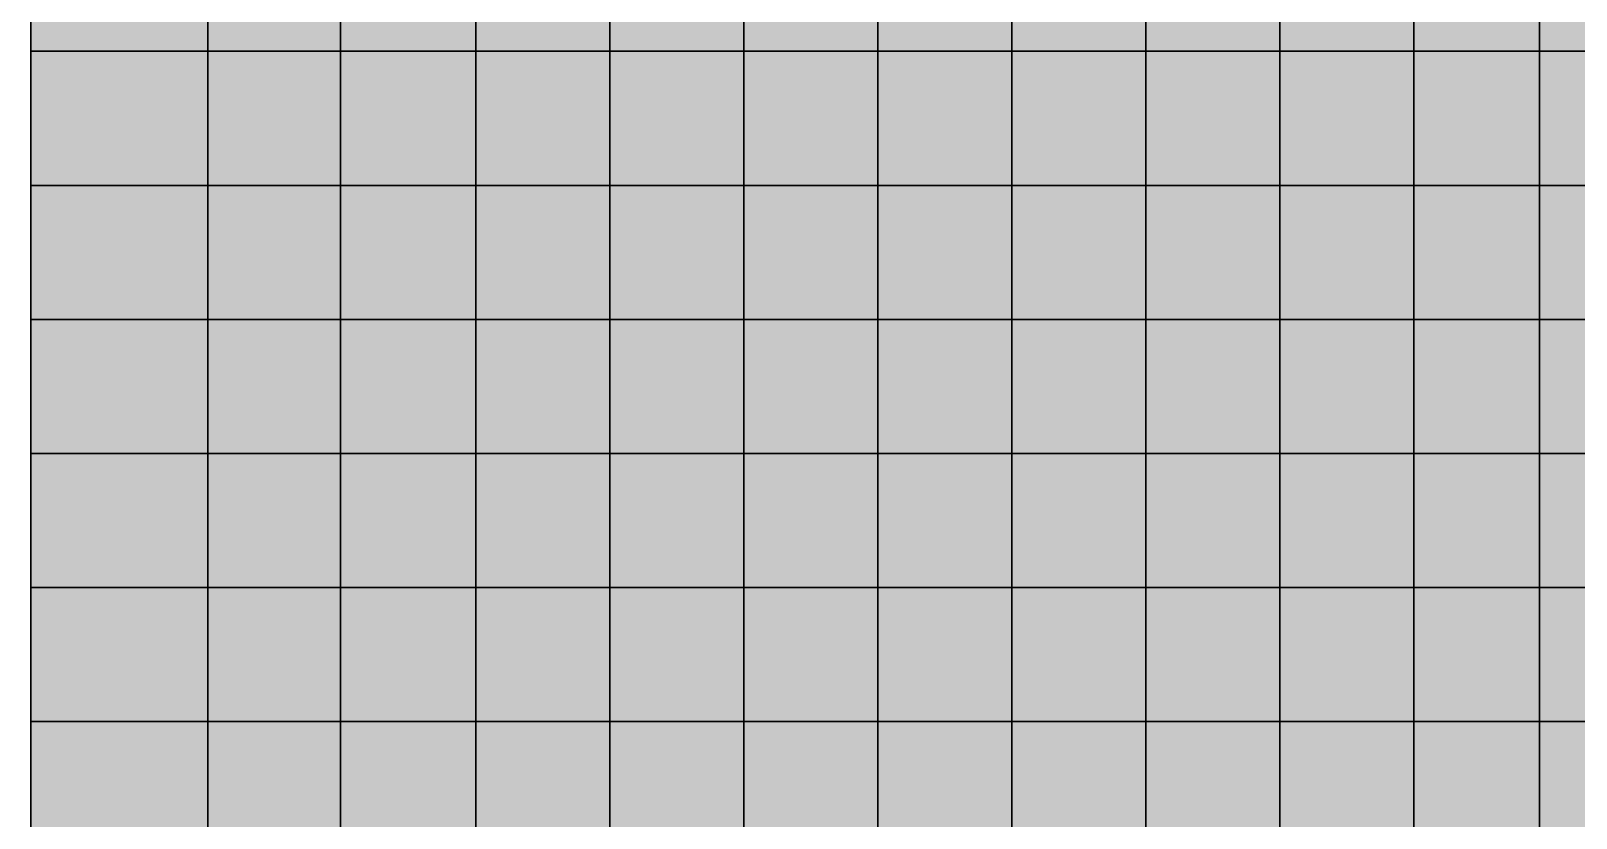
# Model space of a CAD drawing. Header units: inches. Extents: x -100 to 146, y -140 to 41.
# Drawn here: x 0.99 to 12.52, y -6.72 to -0.85 of the extents above; entities that cross this region are included whole.
import ezdxf

# ---------------------------------------------------------------- set-up
doc = ezdxf.new("R2010")
doc.units = ezdxf.units.IN
doc.header["$MEASUREMENT"] = 0
for name, color, linetype in [('Contour 1-01', 7, 'Continuous'), ('Mesh-joint-vd-s2', 7, 'Continuous'), ('Mesh-セル中詰(水中)', 7, 'Continuous'), ('Mesh-杭ばね_海側クレーン基礎杭', 7, 'Continuous'), ('Mesh-梁①(両端)', 7, 'Continuous'), ('Mesh-梁②(中央)', 7, 'Continuous'), ('Mesh-梁③(円周)', 7, 'Continuous'), ('Mesh-海側クレーン基礎杭(水位上)', 7, 'Continuous'), ('Undeformed Mesh-セル中詰(水中)', 7, 'Continuous')]:
    doc.layers.add(name, color=color, linetype=linetype)

msp = doc.modelspace()

# ---------------------------------------------------------------- linework, layer by layer
at = {"color": 7, "true_color": 0xffffff, "transparency": 33554687}
for p, q in [((0.99, -1), (0.99, 0)), ((3.3, 0), (3.3, -1)), ((12.25, 0), (12.25, -1)), ((0.99, -1), (12.25, -1)), ((0.99, -2), (0.99, -1)), ((0.99, -1), (0.99, -1)), ((3.3, -1), (3.3, -2)), ((3.3, -1), (3.3, -1)), ((12.25, -1), (23.51, -1)), ((12.25, -1), (12.25, -2)), ((0.99, -2), (12.25, -2)), ((0.99, -3), (0.99, -2)), ((0.99, -2), (0.99, -2)), ((3.3, -2), (3.3, -3)), ((3.3, -2), (3.3, -2)), ((12.25, -2), (23.51, -2)), ((12.25, -2), (12.25, -3)), ((0.99, -3), (12.25, -3)), ((0.99, -4), (0.99, -3)), ((0.99, -3), (0.99, -3)), ((3.3, -3), (3.3, -4)), ((3.3, -3), (3.3, -3)), ((12.25, -3), (23.51, -3)), ((12.25, -3), (12.25, -4)), ((0.99, -4), (12.25, -4)), ((0.99, -5), (0.99, -4)), ((0.99, -4), (0.99, -4)), ((3.3, -4), (3.3, -5)), ((3.3, -4), (3.3, -4)), ((12.25, -4), (23.51, -4)), ((12.25, -4), (12.25, -5)), ((0.99, -5), (12.25, -5)), ((0.99, -6), (0.99, -5)), ((0.99, -5), (0.99, -5)), ((3.3, -5), (3.3, -6)), ((3.3, -5), (3.3, -5)), ((12.25, -5), (23.51, -5)), ((12.25, -5), (12.25, -6)), ((0.99, -6), (12.25, -6)), ((0.99, -7), (0.99, -6)), ((0.99, -6), (0.99, -6)), ((3.3, -6), (3.3, -7)), ((3.3, -6), (3.3, -6)), ((12.25, -6), (23.51, -6)), ((12.25, -6), (12.25, -7))]:
    msp.add_line(p, q, dxfattribs=at)
for points in [[(0.99, 0), (0.99, -1), (2.311025, -1)], [(0.99, 0), (2.311025, -1), (2.311025, 0)], [(3.3, -1), (3.3, 0), (2.311025, 0)], [(3.3, -1), (2.311025, 0), (2.311025, -1)], [(3.3, 0), (3.3, -1), (4.311025, -1)], [(3.3, 0), (4.311025, -1), (4.311025, 0)], [(4.311025, 0), (4.311025, -1), (5.311025, -1)], [(4.311025, 0), (5.311025, -1), (5.311025, 0)], [(5.311025, 0), (5.311025, -1), (6.311025, -1)], [(5.311025, 0), (6.311025, -1), (6.311025, 0)], [(6.311025, 0), (6.311025, -1), (7.311025, -1)], [(6.311025, 0), (7.311025, -1), (7.311025, 0)], [(7.311025, 0), (7.311025, -1), (8.311025, -1)], [(7.311025, 0), (8.311025, -1), (8.311025, 0)], [(8.311025, 0), (8.311025, -1), (9.311025, -1)], [(8.311025, 0), (9.311025, -1), (9.311025, 0)], [(9.311025, 0), (9.311025, -1), (10.31103, -1)], [(9.311025, 0), (10.31103, -1), (10.31103, 0)], [(10.31103, 0), (10.31103, -1), (11.31103, -1)], [(10.31103, 0), (11.31103, -1), (11.31103, 0)], [(11.31103, 0), (11.31103, -1), (12.25, -1)], [(11.31103, 0), (12.25, -1), (12.25, 0)], [(12.25, 0), (12.25, -1), (13.31103, -1)], [(12.25, 0), (13.31103, -1), (13.31103, 0)], [(2.311025, -1), (0.99, -1), (0.99, -2)], [(2.311025, -1), (0.99, -2), (2.311025, -2)], [(3.3, -2), (3.3, -1), (2.311025, -1)], [(3.3, -2), (2.311025, -1), (2.311025, -2)], [(3.3, -1), (3.3, -2), (4.311025, -2)], [(3.3, -1), (4.311025, -2), (4.311025, -1)], [(4.311025, -1), (4.311025, -2), (5.311025, -2)], [(4.311025, -1), (5.311025, -2), (5.311025, -1)], [(5.311025, -1), (5.311025, -2), (6.311025, -2)], [(5.311025, -1), (6.311025, -2), (6.311025, -1)], [(6.311025, -1), (6.311025, -2), (7.311025, -2)], [(6.311025, -1), (7.311025, -2), (7.311025, -1)], [(8.311025, -1), (7.311025, -1), (7.311025, -2)], [(8.311025, -1), (7.311025, -2), (8.311025, -2)], [(8.311025, -1), (8.311025, -2), (9.311025, -2)], [(8.311025, -1), (9.311025, -2), (9.311025, -1)], [(10.31103, -1), (9.311025, -1), (9.311025, -2)], [(10.31103, -1), (9.311025, -2), (10.31103, -2)], [(11.31103, -1), (10.31103, -1), (10.31103, -2)], [(11.31103, -1), (10.31103, -2), (11.31103, -2)], [(11.31103, -1), (11.31103, -2), (12.25, -2)], [(11.31103, -1), (12.25, -2), (12.25, -1)], [(12.25, -1), (12.25, -2), (13.31103, -2)], [(12.25, -1), (13.31103, -2), (13.31103, -1)], [(2.311025, -2), (0.99, -2), (0.99, -3)], [(2.311025, -2), (0.99, -3), (2.311025, -3)], [(3.3, -3), (3.3, -2), (2.311025, -2)], [(3.3, -3), (2.311025, -2), (2.311025, -3)], [(3.3, -2), (3.3, -3), (4.311025, -3)], [(3.3, -2), (4.311025, -3), (4.311025, -2)], [(5.311025, -2), (4.311025, -2), (4.311025, -3)], [(5.311025, -2), (4.311025, -3), (5.311025, -3)], [(5.311025, -2), (5.311025, -3), (6.311025, -3)], [(5.311025, -2), (6.311025, -3), (6.311025, -2)], [(6.311025, -2), (6.311025, -3), (7.311025, -3)], [(6.311025, -2), (7.311025, -3), (7.311025, -2)], [(8.311025, -2), (7.311025, -2), (7.311025, -3)], [(8.311025, -2), (7.311025, -3), (8.311025, -3)], [(9.311025, -2), (8.311025, -2), (8.311025, -3)], [(9.311025, -2), (8.311025, -3), (9.311025, -3)], [(10.31103, -2), (9.311025, -2), (9.311025, -3)], [(10.31103, -2), (9.311025, -3), (10.31103, -3)], [(11.31103, -2), (10.31103, -2), (10.31103, -3)], [(11.31103, -2), (10.31103, -3), (11.31103, -3)], [(12.25, -2), (11.31103, -2), (11.31103, -3)], [(12.25, -2), (11.31103, -3), (12.25, -3)], [(13.31103, -2), (12.25, -2), (12.25, -3)], [(13.31103, -2), (12.25, -3), (13.31103, -3)], [(2.311025, -3), (0.99, -3), (0.99, -4)], [(2.311025, -3), (0.99, -4), (2.311025, -4)], [(3.3, -4), (3.3, -3), (2.311025, -3)], [(3.3, -4), (2.311025, -3), (2.311025, -4)], [(3.3, -3), (3.3, -4), (4.311025, -4)], [(3.3, -3), (4.311025, -4), (4.311025, -3)], [(5.311025, -3), (4.311025, -3), (4.311025, -4)], [(5.311025, -3), (4.311025, -4), (5.311025, -4)], [(6.311025, -3), (5.311025, -3), (5.311025, -4)], [(6.311025, -3), (5.311025, -4), (6.311025, -4)], [(7.311025, -3), (6.311025, -3), (6.311025, -4)], [(7.311025, -3), (6.311025, -4), (7.311025, -4)], [(8.311025, -3), (7.311025, -3), (7.311025, -4)], [(8.311025, -3), (7.311025, -4), (8.311025, -4)], [(9.311025, -3), (8.311025, -3), (8.311025, -4)], [(9.311025, -3), (8.311025, -4), (9.311025, -4)], [(10.31103, -3), (9.311025, -3), (9.311025, -4)], [(10.31103, -3), (9.311025, -4), (10.31103, -4)], [(11.31103, -3), (10.31103, -3), (10.31103, -4)], [(11.31103, -3), (10.31103, -4), (11.31103, -4)], [(12.25, -3), (11.31103, -3), (11.31103, -4)], [(12.25, -3), (11.31103, -4), (12.25, -4)], [(13.31103, -3), (12.25, -3), (12.25, -4)], [(13.31103, -3), (12.25, -4), (13.31103, -4)], [(2.311025, -5), (2.311025, -4), (0.99, -4)], [(2.311025, -5), (0.99, -4), (0.99, -5)], [(3.3, -5), (3.3, -4), (2.311025, -4)], [(3.3, -5), (2.311025, -4), (2.311025, -5)], [(3.3, -4), (3.3, -5), (4.311025, -5)], [(3.3, -4), (4.311025, -5), (4.311025, -4)], [(4.311025, -4), (4.311025, -5), (5.311025, -5)], [(4.311025, -4), (5.311025, -5), (5.311025, -4)], [(5.311025, -4), (5.311025, -5), (6.311025, -5)], [(5.311025, -4), (6.311025, -5), (6.311025, -4)], [(6.311025, -4), (6.311025, -5), (7.311025, -5)], [(6.311025, -4), (7.311025, -5), (7.311025, -4)], [(7.311025, -4), (7.311025, -5), (8.311025, -5)], [(7.311025, -4), (8.311025, -5), (8.311025, -4)], [(8.311025, -4), (8.311025, -5), (9.311025, -5)], [(8.311025, -4), (9.311025, -5), (9.311025, -4)], [(10.31103, -4), (9.311025, -4), (9.311025, -5)], [(10.31103, -4), (9.311025, -5), (10.31103, -5)], [(10.31103, -4), (10.31103, -5), (11.31103, -5)], [(10.31103, -4), (11.31103, -5), (11.31103, -4)], [(11.31103, -4), (11.31103, -5), (12.25, -5)], [(11.31103, -4), (12.25, -5), (12.25, -4)], [(12.25, -4), (12.25, -5), (13.31103, -5)], [(12.25, -4), (13.31103, -5), (13.31103, -4)], [(2.311025, -5), (0.99, -5), (0.99, -6)], [(2.311025, -5), (0.99, -6), (2.311025, -6)], [(3.3, -6), (3.3, -5), (2.311025, -5)], [(3.3, -6), (2.311025, -5), (2.311025, -6)], [(3.3, -5), (3.3, -6), (4.311025, -6)], [(3.3, -5), (4.311025, -6), (4.311025, -5)], [(5.311025, -5), (4.311025, -5), (4.311025, -6)], [(5.311025, -5), (4.311025, -6), (5.311025, -6)], [(6.311025, -5), (5.311025, -5), (5.311025, -6)], [(6.311025, -5), (5.311025, -6), (6.311025, -6)], [(7.311025, -5), (6.311025, -5), (6.311025, -6)], [(7.311025, -5), (6.311025, -6), (7.311025, -6)], [(8.311025, -5), (7.311025, -5), (7.311025, -6)], [(8.311025, -5), (7.311025, -6), (8.311025, -6)], [(9.311025, -5), (8.311025, -5), (8.311025, -6)], [(9.311025, -5), (8.311025, -6), (9.311025, -6)], [(10.31103, -5), (9.311025, -5), (9.311025, -6)], [(10.31103, -5), (9.311025, -6), (10.31103, -6)], [(10.31103, -5), (10.31103, -6), (11.31103, -6)], [(10.31103, -5), (11.31103, -6), (11.31103, -5)], [(12.25, -5), (11.31103, -5), (11.31103, -6)], [(12.25, -5), (11.31103, -6), (12.25, -6)], [(13.31103, -5), (12.25, -5), (12.25, -6)], [(13.31103, -5), (12.25, -6), (13.31103, -6)], [(2.311025, -6), (0.99, -6), (0.99, -7)], [(2.311025, -6), (0.99, -7), (2.311025, -7)], [(3.3, -7), (3.3, -6), (2.311025, -6)], [(3.3, -7), (2.311025, -6), (2.311025, -7)], [(3.3, -6), (3.3, -7), (4.311025, -7)], [(3.3, -6), (4.311025, -7), (4.311025, -6)], [(5.311025, -6), (4.311025, -6), (4.311025, -7)], [(5.311025, -6), (4.311025, -7), (5.311025, -7)], [(6.311025, -6), (5.311025, -6), (5.311025, -7)], [(6.311025, -6), (5.311025, -7), (6.311025, -7)], [(7.311025, -6), (6.311025, -6), (6.311025, -7)], [(7.311025, -6), (6.311025, -7), (7.311025, -7)], [(8.311025, -6), (7.311025, -6), (7.311025, -7)], [(8.311025, -6), (7.311025, -7), (8.311025, -7)], [(9.311025, -6), (8.311025, -6), (8.311025, -7)], [(9.311025, -6), (8.311025, -7), (9.311025, -7)], [(10.31103, -6), (9.311025, -6), (9.311025, -7)], [(10.31103, -6), (9.311025, -7), (10.31103, -7)], [(10.31103, -6), (10.31103, -7), (11.31103, -7)], [(10.31103, -6), (11.31103, -7), (11.31103, -6)], [(12.25, -6), (11.31103, -6), (11.31103, -7)], [(12.25, -6), (11.31103, -7), (12.25, -7)], [(13.31103, -6), (12.25, -6), (12.25, -7)], [(13.31103, -6), (12.25, -7), (13.31103, -7)]]:
    msp.add_solid(points, dxfattribs=at)
at = {"layer": 'Contour 1-01', "color": 5, "true_color": 0x0000ff}
for points in [[(0.99, 0), (0.99, -1), (2.311025, -1)], [(0.99, 0), (2.311025, -1), (2.311025, 0)], [(3.3, -1), (3.3, 0), (2.311025, 0)], [(3.3, -1), (2.311025, 0), (2.311025, -1)], [(3.3, 0), (3.3, -1), (4.311025, -1)], [(3.3, 0), (4.311025, -1), (4.311025, 0)], [(4.311025, 0), (4.311025, -1), (5.311025, -1)], [(4.311025, 0), (5.311025, -1), (5.311025, 0)], [(5.311025, 0), (5.311025, -1), (6.311025, -1)], [(5.311025, 0), (6.311025, -1), (6.311025, 0)], [(6.311025, 0), (6.311025, -1), (7.311025, -1)], [(6.311025, 0), (7.311025, -1), (7.311025, 0)], [(7.311025, 0), (7.311025, -1), (8.311025, -1)], [(7.311025, 0), (8.311025, -1), (8.311025, 0)], [(8.311025, 0), (8.311025, -1), (9.311025, -1)], [(8.311025, 0), (9.311025, -1), (9.311025, 0)], [(9.311025, 0), (9.311025, -1), (10.31103, -1)], [(9.311025, 0), (10.31103, -1), (10.31103, 0)], [(10.31103, 0), (10.31103, -1), (11.31103, -1)], [(10.31103, 0), (11.31103, -1), (11.31103, 0)], [(11.31103, 0), (11.31103, -1), (12.25, -1)], [(11.31103, 0), (12.25, -1), (12.25, 0)], [(12.25, 0), (12.25, -1), (13.31103, -1)], [(12.25, 0), (13.31103, -1), (13.31103, 0)], [(2.311025, -1), (0.99, -1), (0.99, -2)], [(2.311025, -1), (0.99, -2), (2.311025, -2)], [(3.3, -2), (3.3, -1), (2.311025, -1)], [(3.3, -2), (2.311025, -1), (2.311025, -2)], [(3.3, -1), (3.3, -2), (4.311025, -2)], [(3.3, -1), (4.311025, -2), (4.311025, -1)], [(4.311025, -1), (4.311025, -2), (5.311025, -2)], [(4.311025, -1), (5.311025, -2), (5.311025, -1)], [(5.311025, -1), (5.311025, -2), (6.311025, -2)], [(5.311025, -1), (6.311025, -2), (6.311025, -1)], [(6.311025, -1), (6.311025, -2), (7.311025, -2)], [(6.311025, -1), (7.311025, -2), (7.311025, -1)], [(8.311025, -1), (7.311025, -1), (7.311025, -2)], [(8.311025, -1), (7.311025, -2), (8.311025, -2)], [(8.311025, -1), (8.311025, -2), (9.311025, -2)], [(8.311025, -1), (9.311025, -2), (9.311025, -1)], [(10.31103, -1), (9.311025, -1), (9.311025, -2)], [(10.31103, -1), (9.311025, -2), (10.31103, -2)], [(11.31103, -1), (10.31103, -1), (10.31103, -2)], [(11.31103, -1), (10.31103, -2), (11.31103, -2)], [(11.31103, -1), (11.31103, -2), (12.25, -2)], [(11.31103, -1), (12.25, -2), (12.25, -1)], [(12.25, -1), (12.25, -2), (13.31103, -2)], [(12.25, -1), (13.31103, -2), (13.31103, -1)], [(2.311025, -2), (0.99, -2), (0.99, -3)], [(2.311025, -2), (0.99, -3), (2.311025, -3)], [(3.3, -3), (3.3, -2), (2.311025, -2)], [(3.3, -3), (2.311025, -2), (2.311025, -3)], [(3.3, -2), (3.3, -3), (4.311025, -3)], [(3.3, -2), (4.311025, -3), (4.311025, -2)], [(5.311025, -2), (4.311025, -2), (4.311025, -3)], [(5.311025, -2), (4.311025, -3), (5.311025, -3)], [(5.311025, -2), (5.311025, -3), (6.311025, -3)], [(5.311025, -2), (6.311025, -3), (6.311025, -2)], [(6.311025, -2), (6.311025, -3), (7.311025, -3)], [(6.311025, -2), (7.311025, -3), (7.311025, -2)], [(8.311025, -2), (7.311025, -2), (7.311025, -3)], [(8.311025, -2), (7.311025, -3), (8.311025, -3)], [(9.311025, -2), (8.311025, -2), (8.311025, -3)], [(9.311025, -2), (8.311025, -3), (9.311025, -3)], [(10.31103, -2), (9.311025, -2), (9.311025, -3)], [(10.31103, -2), (9.311025, -3), (10.31103, -3)], [(11.31103, -2), (10.31103, -2), (10.31103, -3)], [(11.31103, -2), (10.31103, -3), (11.31103, -3)], [(12.25, -2), (11.31103, -2), (11.31103, -3)], [(12.25, -2), (11.31103, -3), (12.25, -3)], [(13.31103, -2), (12.25, -2), (12.25, -3)], [(13.31103, -2), (12.25, -3), (13.31103, -3)], [(2.311025, -3), (0.99, -3), (0.99, -4)], [(2.311025, -3), (0.99, -4), (2.311025, -4)], [(3.3, -4), (3.3, -3), (2.311025, -3)], [(3.3, -4), (2.311025, -3), (2.311025, -4)], [(3.3, -3), (3.3, -4), (4.311025, -4)], [(3.3, -3), (4.311025, -4), (4.311025, -3)], [(5.311025, -3), (4.311025, -3), (4.311025, -4)], [(5.311025, -3), (4.311025, -4), (5.311025, -4)], [(6.311025, -3), (5.311025, -3), (5.311025, -4)], [(6.311025, -3), (5.311025, -4), (6.311025, -4)], [(7.311025, -3), (6.311025, -3), (6.311025, -4)], [(7.311025, -3), (6.311025, -4), (7.311025, -4)], [(8.311025, -3), (7.311025, -3), (7.311025, -4)], [(8.311025, -3), (7.311025, -4), (8.311025, -4)], [(9.311025, -3), (8.311025, -3), (8.311025, -4)], [(9.311025, -3), (8.311025, -4), (9.311025, -4)], [(10.31103, -3), (9.311025, -3), (9.311025, -4)], [(10.31103, -3), (9.311025, -4), (10.31103, -4)], [(11.31103, -3), (10.31103, -3), (10.31103, -4)], [(11.31103, -3), (10.31103, -4), (11.31103, -4)], [(12.25, -3), (11.31103, -3), (11.31103, -4)], [(12.25, -3), (11.31103, -4), (12.25, -4)], [(13.31103, -3), (12.25, -3), (12.25, -4)], [(13.31103, -3), (12.25, -4), (13.31103, -4)], [(2.311025, -5), (2.311025, -4), (0.99, -4)], [(2.311025, -5), (0.99, -4), (0.99, -5)], [(3.3, -5), (3.3, -4), (2.311025, -4)], [(3.3, -5), (2.311025, -4), (2.311025, -5)], [(3.3, -4), (3.3, -5), (4.311025, -5)], [(3.3, -4), (4.311025, -5), (4.311025, -4)], [(4.311025, -4), (4.311025, -5), (5.311025, -5)], [(4.311025, -4), (5.311025, -5), (5.311025, -4)], [(5.311025, -4), (5.311025, -5), (6.311025, -5)], [(5.311025, -4), (6.311025, -5), (6.311025, -4)], [(6.311025, -4), (6.311025, -5), (7.311025, -5)], [(6.311025, -4), (7.311025, -5), (7.311025, -4)], [(7.311025, -4), (7.311025, -5), (8.311025, -5)], [(7.311025, -4), (8.311025, -5), (8.311025, -4)], [(8.311025, -4), (8.311025, -5), (9.311025, -5)], [(8.311025, -4), (9.311025, -5), (9.311025, -4)], [(10.31103, -4), (9.311025, -4), (9.311025, -5)], [(10.31103, -4), (9.311025, -5), (10.31103, -5)], [(10.31103, -4), (10.31103, -5), (11.31103, -5)], [(10.31103, -4), (11.31103, -5), (11.31103, -4)], [(11.31103, -4), (11.31103, -5), (12.25, -5)], [(11.31103, -4), (12.25, -5), (12.25, -4)], [(12.25, -4), (12.25, -5), (13.31103, -5)], [(12.25, -4), (13.31103, -5), (13.31103, -4)], [(2.311025, -5), (0.99, -5), (0.99, -6)], [(2.311025, -5), (0.99, -6), (2.311025, -6)], [(3.3, -6), (3.3, -5), (2.311025, -5)], [(3.3, -6), (2.311025, -5), (2.311025, -6)], [(3.3, -5), (3.3, -6), (4.311025, -6)], [(3.3, -5), (4.311025, -6), (4.311025, -5)], [(5.311025, -5), (4.311025, -5), (4.311025, -6)], [(5.311025, -5), (4.311025, -6), (5.311025, -6)], [(6.311025, -5), (5.311025, -5), (5.311025, -6)], [(6.311025, -5), (5.311025, -6), (6.311025, -6)], [(7.311025, -5), (6.311025, -5), (6.311025, -6)], [(7.311025, -5), (6.311025, -6), (7.311025, -6)], [(8.311025, -5), (7.311025, -5), (7.311025, -6)], [(8.311025, -5), (7.311025, -6), (8.311025, -6)], [(9.311025, -5), (8.311025, -5), (8.311025, -6)], [(9.311025, -5), (8.311025, -6), (9.311025, -6)], [(10.31103, -5), (9.311025, -5), (9.311025, -6)], [(10.31103, -5), (9.311025, -6), (10.31103, -6)], [(10.31103, -5), (10.31103, -6), (11.31103, -6)], [(10.31103, -5), (11.31103, -6), (11.31103, -5)], [(12.25, -5), (11.31103, -5), (11.31103, -6)], [(12.25, -5), (11.31103, -6), (12.25, -6)], [(13.31103, -5), (12.25, -5), (12.25, -6)], [(13.31103, -5), (12.25, -6), (13.31103, -6)], [(2.311025, -6), (0.99, -6), (0.99, -7)], [(2.311025, -6), (0.99, -7), (2.311025, -7)], [(3.3, -7), (3.3, -6), (2.311025, -6)], [(3.3, -7), (2.311025, -6), (2.311025, -7)], [(3.3, -6), (3.3, -7), (4.311025, -7)], [(3.3, -6), (4.311025, -7), (4.311025, -6)], [(5.311025, -6), (4.311025, -6), (4.311025, -7)], [(5.311025, -6), (4.311025, -7), (5.311025, -7)], [(6.311025, -6), (5.311025, -6), (5.311025, -7)], [(6.311025, -6), (5.311025, -7), (6.311025, -7)], [(7.311025, -6), (6.311025, -6), (6.311025, -7)], [(7.311025, -6), (6.311025, -7), (7.311025, -7)], [(8.311025, -6), (7.311025, -6), (7.311025, -7)], [(8.311025, -6), (7.311025, -7), (8.311025, -7)], [(9.311025, -6), (8.311025, -6), (8.311025, -7)], [(9.311025, -6), (8.311025, -7), (9.311025, -7)], [(10.31103, -6), (9.311025, -6), (9.311025, -7)], [(10.31103, -6), (9.311025, -7), (10.31103, -7)], [(10.31103, -6), (10.31103, -7), (11.31103, -7)], [(10.31103, -6), (11.31103, -7), (11.31103, -6)], [(12.25, -6), (11.31103, -6), (11.31103, -7)], [(12.25, -6), (11.31103, -7), (12.25, -7)], [(13.31103, -6), (12.25, -6), (12.25, -7)], [(13.31103, -6), (12.25, -7), (13.31103, -7)]]:
    msp.add_solid(points, dxfattribs=at)
at = {"layer": 'Mesh-joint-vd-s2', "color": 18, "true_color": 0x000000, "transparency": 33554559}
for p, q in [((0.99, -1), (0.99, -1)), ((0.99, -2), (0.99, -2)), ((0.99, -3), (0.99, -3)), ((0.99, -4), (0.99, -4)), ((0.99, -5), (0.99, -5)), ((0.99, -6), (0.99, -6))]:
    msp.add_line(p, q, dxfattribs=at)
at = {"layer": 'Mesh-セル中詰(水中)', "color": 18, "true_color": 0x000000, "transparency": 33554559}
for p, q in [((0.99, 0), (0.99, -1)), ((2.311025, -1), (2.311025, 0)), ((2.311025, 0), (2.311025, -1)), ((3.3, -1), (3.3, 0)), ((3.3, 0), (3.3, -1)), ((4.311025, -1), (4.311025, 0)), ((4.311025, 0), (4.311025, -1)), ((5.311025, -1), (5.311025, 0)), ((5.311025, 0), (5.311025, -1)), ((6.311025, -1), (6.311025, 0)), ((6.311025, 0), (6.311025, -1)), ((7.311025, -1), (7.311025, 0)), ((7.311025, 0), (7.311025, -1)), ((8.311025, -1), (8.311025, 0)), ((8.311025, 0), (8.311025, -1)), ((9.311025, -1), (9.311025, 0)), ((9.311025, 0), (9.311025, -1)), ((10.31103, -1), (10.31103, 0)), ((10.31103, 0), (10.31103, -1)), ((11.31103, -1), (11.31103, 0)), ((11.31103, 0), (11.31103, -1)), ((12.25, -1), (12.25, 0)), ((12.25, 0), (12.25, -1)), ((2.311025, -1), (0.99, -1)), ((0.99, -1), (0.99, -2)), ((0.99, -1), (2.311025, -1)), ((2.311025, -2), (2.311025, -1)), ((3.3, -1), (2.311025, -1)), ((2.311025, -1), (2.311025, -2)), ((2.311025, -1), (3.3, -1)), ((3.3, -2), (3.3, -1)), ((3.3, -1), (3.3, -2)), ((4.311025, -1), (3.3, -1)), ((3.3, -1), (4.311025, -1)), ((4.311025, -2), (4.311025, -1)), ((4.311025, -1), (4.311025, -2)), ((5.311025, -1), (4.311025, -1)), ((4.311025, -1), (5.311025, -1)), ((5.311025, -2), (5.311025, -1)), ((5.311025, -1), (5.311025, -2)), ((6.311025, -1), (5.311025, -1)), ((5.311025, -1), (6.311025, -1)), ((6.311025, -2), (6.311025, -1)), ((6.311025, -1), (6.311025, -2)), ((7.311025, -1), (6.311025, -1)), ((6.311025, -1), (7.311025, -1)), ((7.311025, -2), (7.311025, -1)), ((8.311025, -1), (7.311025, -1)), ((7.311025, -1), (7.311025, -2)), ((7.311025, -1), (8.311025, -1)), ((8.311025, -2), (8.311025, -1)), ((8.311025, -1), (8.311025, -2)), ((9.311025, -1), (8.311025, -1)), ((8.311025, -1), (9.311025, -1)), ((9.311025, -2), (9.311025, -1)), ((10.31103, -1), (9.311025, -1)), ((9.311025, -1), (9.311025, -2)), ((9.311025, -1), (10.31103, -1)), ((10.31103, -2), (10.31103, -1)), ((11.31103, -1), (10.31103, -1)), ((10.31103, -1), (10.31103, -2)), ((10.31103, -1), (11.31103, -1)), ((11.31103, -2), (11.31103, -1)), ((11.31103, -1), (11.31103, -2)), ((12.25, -1), (11.31103, -1)), ((11.31103, -1), (12.25, -1)), ((12.25, -2), (12.25, -1)), ((12.25, -1), (12.25, -2)), ((13.31103, -1), (12.25, -1)), ((12.25, -1), (13.31103, -1)), ((2.311025, -2), (0.99, -2)), ((0.99, -2), (0.99, -3)), ((0.99, -2), (2.311025, -2)), ((2.311025, -3), (2.311025, -2)), ((3.3, -2), (2.311025, -2)), ((2.311025, -2), (2.311025, -3)), ((2.311025, -2), (3.3, -2)), ((3.3, -3), (3.3, -2)), ((3.3, -2), (3.3, -3)), ((4.311025, -2), (3.3, -2)), ((3.3, -2), (4.311025, -2)), ((4.311025, -3), (4.311025, -2)), ((5.311025, -2), (4.311025, -2)), ((4.311025, -2), (4.311025, -3)), ((4.311025, -2), (5.311025, -2)), ((5.311025, -3), (5.311025, -2)), ((5.311025, -2), (5.311025, -3)), ((6.311025, -2), (5.311025, -2)), ((5.311025, -2), (6.311025, -2)), ((6.311025, -3), (6.311025, -2)), ((6.311025, -2), (6.311025, -3)), ((7.311025, -2), (6.311025, -2)), ((6.311025, -2), (7.311025, -2)), ((7.311025, -3), (7.311025, -2)), ((8.311025, -2), (7.311025, -2)), ((7.311025, -2), (7.311025, -3)), ((7.311025, -2), (8.311025, -2)), ((8.311025, -3), (8.311025, -2)), ((9.311025, -2), (8.311025, -2)), ((8.311025, -2), (8.311025, -3)), ((8.311025, -2), (9.311025, -2)), ((9.311025, -3), (9.311025, -2)), ((10.31103, -2), (9.311025, -2)), ((9.311025, -2), (9.311025, -3)), ((9.311025, -2), (10.31103, -2)), ((10.31103, -3), (10.31103, -2)), ((11.31103, -2), (10.31103, -2)), ((10.31103, -2), (10.31103, -3)), ((10.31103, -2), (11.31103, -2)), ((11.31103, -3), (11.31103, -2)), ((12.25, -2), (11.31103, -2)), ((11.31103, -2), (11.31103, -3)), ((11.31103, -2), (12.25, -2)), ((12.25, -3), (12.25, -2)), ((13.31103, -2), (12.25, -2)), ((12.25, -2), (12.25, -3)), ((12.25, -2), (13.31103, -2)), ((2.311025, -3), (0.99, -3)), ((0.99, -3), (0.99, -4)), ((0.99, -3), (2.311025, -3)), ((2.311025, -4), (2.311025, -3)), ((3.3, -3), (2.311025, -3)), ((2.311025, -3), (2.311025, -4)), ((2.311025, -3), (3.3, -3)), ((3.3, -4), (3.3, -3)), ((3.3, -3), (3.3, -4)), ((4.311025, -3), (3.3, -3)), ((3.3, -3), (4.311025, -3)), ((4.311025, -4), (4.311025, -3)), ((5.311025, -3), (4.311025, -3)), ((4.311025, -3), (4.311025, -4)), ((4.311025, -3), (5.311025, -3)), ((5.311025, -4), (5.311025, -3)), ((6.311025, -3), (5.311025, -3)), ((5.311025, -3), (5.311025, -4)), ((5.311025, -3), (6.311025, -3)), ((6.311025, -4), (6.311025, -3)), ((7.311025, -3), (6.311025, -3)), ((6.311025, -3), (6.311025, -4)), ((6.311025, -3), (7.311025, -3)), ((7.311025, -4), (7.311025, -3)), ((7.311025, -3), (8.311025, -3)), ((8.311025, -3), (7.311025, -3)), ((7.311025, -3), (7.311025, -4)), ((8.311025, -4), (8.311025, -3)), ((9.311025, -3), (8.311025, -3)), ((8.311025, -3), (8.311025, -4)), ((8.311025, -3), (9.311025, -3)), ((9.311025, -4), (9.311025, -3)), ((10.31103, -3), (9.311025, -3)), ((9.311025, -3), (9.311025, -4)), ((9.311025, -3), (10.31103, -3)), ((10.31103, -4), (10.31103, -3)), ((11.31103, -3), (10.31103, -3)), ((10.31103, -3), (10.31103, -4)), ((10.31103, -3), (11.31103, -3)), ((11.31103, -4), (11.31103, -3)), ((12.25, -3), (11.31103, -3)), ((11.31103, -3), (11.31103, -4)), ((11.31103, -3), (12.25, -3)), ((12.25, -4), (12.25, -3)), ((13.31103, -3), (12.25, -3)), ((12.25, -3), (12.25, -4)), ((12.25, -3), (13.31103, -3)), ((2.311025, -4), (0.99, -4)), ((0.99, -4), (0.99, -5)), ((0.99, -4), (2.311025, -4)), ((2.311025, -5), (2.311025, -4)), ((3.3, -4), (2.311025, -4)), ((2.311025, -4), (2.311025, -5)), ((2.311025, -4), (3.3, -4)), ((3.3, -5), (3.3, -4)), ((3.3, -4), (4.311025, -4)), ((3.3, -4), (3.3, -5)), ((4.311025, -4), (3.3, -4)), ((4.311025, -5), (4.311025, -4)), ((4.311025, -4), (4.311025, -5)), ((5.311025, -4), (4.311025, -4)), ((4.311025, -4), (5.311025, -4)), ((5.311025, -5), (5.311025, -4)), ((5.311025, -4), (5.311025, -5)), ((6.311025, -4), (5.311025, -4)), ((5.311025, -4), (6.311025, -4)), ((6.311025, -5), (6.311025, -4)), ((6.311025, -4), (6.311025, -5)), ((7.311025, -4), (6.311025, -4)), ((6.311025, -4), (7.311025, -4)), ((7.311025, -5), (7.311025, -4)), ((7.311025, -4), (7.311025, -5)), ((8.311025, -4), (7.311025, -4)), ((7.311025, -4), (8.311025, -4)), ((8.311025, -5), (8.311025, -4)), ((8.311025, -4), (8.311025, -5)), ((9.311025, -4), (8.311025, -4)), ((8.311025, -4), (9.311025, -4)), ((9.311025, -5), (9.311025, -4)), ((10.31103, -4), (9.311025, -4)), ((9.311025, -4), (9.311025, -5)), ((9.311025, -4), (10.31103, -4)), ((10.31103, -5), (10.31103, -4)), ((10.31103, -4), (10.31103, -5)), ((11.31103, -4), (10.31103, -4)), ((10.31103, -4), (11.31103, -4)), ((11.31103, -5), (11.31103, -4)), ((11.31103, -4), (11.31103, -5)), ((12.25, -4), (11.31103, -4)), ((11.31103, -4), (12.25, -4)), ((12.25, -5), (12.25, -4)), ((12.25, -4), (12.25, -5)), ((13.31103, -4), (12.25, -4)), ((12.25, -4), (13.31103, -4)), ((2.311025, -5), (0.99, -5)), ((0.99, -5), (0.99, -6)), ((0.99, -5), (2.311025, -5)), ((2.311025, -6), (2.311025, -5)), ((3.3, -5), (2.311025, -5)), ((2.311025, -5), (2.311025, -6)), ((2.311025, -5), (3.3, -5)), ((3.3, -6), (3.3, -5)), ((3.3, -5), (3.3, -6)), ((4.311025, -5), (3.3, -5)), ((3.3, -5), (4.311025, -5)), ((4.311025, -6), (4.311025, -5)), ((5.311025, -5), (4.311025, -5)), ((4.311025, -5), (4.311025, -6)), ((4.311025, -5), (5.311025, -5)), ((5.311025, -6), (5.311025, -5)), ((6.311025, -5), (5.311025, -5)), ((5.311025, -5), (5.311025, -6)), ((5.311025, -5), (6.311025, -5)), ((6.311025, -6), (6.311025, -5)), ((7.311025, -5), (6.311025, -5)), ((6.311025, -5), (6.311025, -6)), ((6.311025, -5), (7.311025, -5)), ((7.311025, -6), (7.311025, -5)), ((8.311025, -5), (7.311025, -5)), ((7.311025, -5), (7.311025, -6)), ((7.311025, -5), (8.311025, -5)), ((8.311025, -6), (8.311025, -5)), ((9.311025, -5), (8.311025, -5)), ((8.311025, -5), (8.311025, -6)), ((8.311025, -5), (9.311025, -5)), ((9.311025, -6), (9.311025, -5)), ((10.31103, -5), (9.311025, -5)), ((9.311025, -5), (9.311025, -6)), ((9.311025, -5), (10.31103, -5)), ((10.31103, -6), (10.31103, -5)), ((10.31103, -5), (10.31103, -6)), ((11.31103, -5), (10.31103, -5)), ((10.31103, -5), (11.31103, -5)), ((11.31103, -6), (11.31103, -5)), ((12.25, -5), (11.31103, -5)), ((11.31103, -5), (11.31103, -6)), ((11.31103, -5), (12.25, -5)), ((12.25, -6), (12.25, -5)), ((12.25, -5), (13.31103, -5)), ((13.31103, -5), (12.25, -5)), ((12.25, -5), (12.25, -6)), ((2.311025, -6), (0.99, -6)), ((0.99, -6), (0.99, -7)), ((0.99, -6), (2.311025, -6)), ((2.311025, -7), (2.311025, -6)), ((3.3, -6), (2.311025, -6)), ((2.311025, -6), (2.311025, -7)), ((2.311025, -6), (3.3, -6)), ((3.3, -7), (3.3, -6)), ((3.3, -6), (3.3, -7)), ((4.311025, -6), (3.3, -6)), ((3.3, -6), (4.311025, -6)), ((4.311025, -7), (4.311025, -6)), ((5.311025, -6), (4.311025, -6)), ((4.311025, -6), (4.311025, -7)), ((4.311025, -6), (5.311025, -6)), ((5.311025, -7), (5.311025, -6)), ((6.311025, -6), (5.311025, -6)), ((5.311025, -6), (5.311025, -7)), ((5.311025, -6), (6.311025, -6)), ((6.311025, -7), (6.311025, -6)), ((7.311025, -6), (6.311025, -6)), ((6.311025, -6), (6.311025, -7)), ((6.311025, -6), (7.311025, -6)), ((7.311025, -7), (7.311025, -6)), ((8.311025, -6), (7.311025, -6)), ((7.311025, -6), (7.311025, -7)), ((7.311025, -6), (8.311025, -6)), ((8.311025, -7), (8.311025, -6)), ((8.311025, -6), (9.311025, -6)), ((9.311025, -6), (8.311025, -6)), ((8.311025, -6), (8.311025, -7)), ((9.311025, -7), (9.311025, -6)), ((10.31103, -6), (9.311025, -6)), ((9.311025, -6), (9.311025, -7)), ((9.311025, -6), (10.31103, -6)), ((10.31103, -7), (10.31103, -6)), ((10.31103, -6), (10.31103, -7)), ((11.31103, -6), (10.31103, -6)), ((10.31103, -6), (11.31103, -6)), ((11.31103, -7), (11.31103, -6)), ((12.25, -6), (11.31103, -6)), ((11.31103, -6), (11.31103, -7)), ((11.31103, -6), (12.25, -6)), ((12.25, -7), (12.25, -6)), ((13.31103, -6), (12.25, -6)), ((12.25, -6), (12.25, -7)), ((12.25, -6), (13.31103, -6))]:
    msp.add_line(p, q, dxfattribs=at)
at = {"layer": 'Mesh-杭ばね_海側クレーン基礎杭', "color": 18, "true_color": 0x000000, "transparency": 33554559}
for p, q in [((3.3, -1), (3.3, -1)), ((3.3, -2), (3.3, -2)), ((3.3, -3), (3.3, -3)), ((3.3, -4), (3.3, -4)), ((3.3, -5), (3.3, -5)), ((3.3, -6), (3.3, -6))]:
    msp.add_line(p, q, dxfattribs=at)
at = {"layer": 'Mesh-梁①(両端)', "color": 18, "true_color": 0x000000, "transparency": 33554559}
for p, q in [((0.99, -1), (0.99, 0)), ((0.99, -2), (0.99, -1)), ((0.99, -3), (0.99, -2)), ((0.99, -4), (0.99, -3)), ((0.99, -5), (0.99, -4)), ((0.99, -6), (0.99, -5)), ((0.99, -7), (0.99, -6))]:
    msp.add_line(p, q, dxfattribs=at)
at = {"layer": 'Mesh-梁②(中央)', "color": 18, "true_color": 0x000000, "transparency": 33554559}
for p, q in [((12.25, 0), (12.25, -1)), ((12.25, -1), (12.25, -2)), ((12.25, -2), (12.25, -3)), ((12.25, -3), (12.25, -4)), ((12.25, -4), (12.25, -5)), ((12.25, -5), (12.25, -6)), ((12.25, -6), (12.25, -7))]:
    msp.add_line(p, q, dxfattribs=at)
at = {"layer": 'Mesh-梁③(円周)', "color": 18, "true_color": 0x000000, "transparency": 33554559}
for p, q in [((0.99, -1), (12.25, -1)), ((12.25, -1), (23.51, -1)), ((0.99, -2), (12.25, -2)), ((12.25, -2), (23.51, -2)), ((0.99, -3), (12.25, -3)), ((12.25, -3), (23.51, -3)), ((0.99, -4), (12.25, -4)), ((12.25, -4), (23.51, -4)), ((0.99, -5), (12.25, -5)), ((12.25, -5), (23.51, -5)), ((0.99, -6), (12.25, -6)), ((12.25, -6), (23.51, -6))]:
    msp.add_line(p, q, dxfattribs=at)
at = {"layer": 'Mesh-海側クレーン基礎杭(水位上)', "color": 18, "true_color": 0x000000, "transparency": 33554559}
for p, q in [((3.3, 0), (3.3, -1)), ((3.3, -1), (3.3, -2)), ((3.3, -2), (3.3, -3)), ((3.3, -3), (3.3, -4)), ((3.3, -4), (3.3, -5)), ((3.3, -5), (3.3, -6)), ((3.3, -6), (3.3, -7))]:
    msp.add_line(p, q, dxfattribs=at)
at = {"layer": 'Undeformed Mesh-セル中詰(水中)', "color": 8, "true_color": 0x808080, "transparency": 33554687}
for p, q in [((0.99, 0), (0.99, -1)), ((2.311025, -1), (2.311025, 0)), ((2.311025, 0), (2.311025, -1)), ((3.3, -1), (3.3, 0)), ((3.3, 0), (3.3, -1)), ((4.311025, -1), (4.311025, 0)), ((4.311025, 0), (4.311025, -1)), ((5.311025, -1), (5.311025, 0)), ((5.311025, 0), (5.311025, -1)), ((6.311025, -1), (6.311025, 0)), ((6.311025, 0), (6.311025, -1)), ((7.311025, -1), (7.311025, 0)), ((7.311025, 0), (7.311025, -1)), ((8.311025, -1), (8.311025, 0)), ((8.311025, 0), (8.311025, -1)), ((9.311025, -1), (9.311025, 0)), ((9.311025, 0), (9.311025, -1)), ((10.31103, -1), (10.31103, 0)), ((10.31103, 0), (10.31103, -1)), ((11.31103, -1), (11.31103, 0)), ((11.31103, 0), (11.31103, -1)), ((12.25, -1), (12.25, 0)), ((12.25, 0), (12.25, -1)), ((2.311025, -1), (0.99, -1)), ((0.99, -1), (0.99, -2)), ((0.99, -1), (2.311025, -1)), ((2.311025, -2), (2.311025, -1)), ((3.3, -1), (2.311025, -1)), ((2.311025, -1), (2.311025, -2)), ((2.311025, -1), (3.3, -1)), ((3.3, -2), (3.3, -1)), ((3.3, -1), (3.3, -2)), ((4.311025, -1), (3.3, -1)), ((3.3, -1), (4.311025, -1)), ((4.311025, -2), (4.311025, -1)), ((4.311025, -1), (4.311025, -2)), ((5.311025, -1), (4.311025, -1)), ((4.311025, -1), (5.311025, -1)), ((5.311025, -2), (5.311025, -1)), ((5.311025, -1), (5.311025, -2)), ((6.311025, -1), (5.311025, -1)), ((5.311025, -1), (6.311025, -1)), ((6.311025, -2), (6.311025, -1)), ((6.311025, -1), (6.311025, -2)), ((7.311025, -1), (6.311025, -1)), ((6.311025, -1), (7.311025, -1)), ((7.311025, -2), (7.311025, -1)), ((8.311025, -1), (7.311025, -1)), ((7.311025, -1), (7.311025, -2)), ((7.311025, -1), (8.311025, -1)), ((8.311025, -2), (8.311025, -1)), ((8.311025, -1), (8.311025, -2)), ((9.311025, -1), (8.311025, -1)), ((8.311025, -1), (9.311025, -1)), ((9.311025, -2), (9.311025, -1)), ((10.31103, -1), (9.311025, -1)), ((9.311025, -1), (9.311025, -2)), ((9.311025, -1), (10.31103, -1)), ((10.31103, -2), (10.31103, -1)), ((11.31103, -1), (10.31103, -1)), ((10.31103, -1), (10.31103, -2)), ((10.31103, -1), (11.31103, -1)), ((11.31103, -2), (11.31103, -1)), ((11.31103, -1), (11.31103, -2)), ((12.25, -1), (11.31103, -1)), ((11.31103, -1), (12.25, -1)), ((12.25, -2), (12.25, -1)), ((12.25, -1), (12.25, -2)), ((13.31103, -1), (12.25, -1)), ((12.25, -1), (13.31103, -1)), ((2.311025, -2), (0.99, -2)), ((0.99, -2), (0.99, -3)), ((0.99, -2), (2.311025, -2)), ((2.311025, -3), (2.311025, -2)), ((3.3, -2), (2.311025, -2)), ((2.311025, -2), (2.311025, -3)), ((2.311025, -2), (3.3, -2)), ((3.3, -3), (3.3, -2)), ((3.3, -2), (3.3, -3)), ((4.311025, -2), (3.3, -2)), ((3.3, -2), (4.311025, -2)), ((4.311025, -3), (4.311025, -2)), ((5.311025, -2), (4.311025, -2)), ((4.311025, -2), (4.311025, -3)), ((4.311025, -2), (5.311025, -2)), ((5.311025, -3), (5.311025, -2)), ((5.311025, -2), (5.311025, -3)), ((6.311025, -2), (5.311025, -2)), ((5.311025, -2), (6.311025, -2)), ((6.311025, -3), (6.311025, -2)), ((6.311025, -2), (6.311025, -3)), ((7.311025, -2), (6.311025, -2)), ((6.311025, -2), (7.311025, -2)), ((7.311025, -3), (7.311025, -2)), ((8.311025, -2), (7.311025, -2)), ((7.311025, -2), (7.311025, -3)), ((7.311025, -2), (8.311025, -2)), ((8.311025, -3), (8.311025, -2)), ((9.311025, -2), (8.311025, -2)), ((8.311025, -2), (8.311025, -3)), ((8.311025, -2), (9.311025, -2)), ((9.311025, -3), (9.311025, -2)), ((10.31103, -2), (9.311025, -2)), ((9.311025, -2), (9.311025, -3)), ((9.311025, -2), (10.31103, -2)), ((10.31103, -3), (10.31103, -2)), ((11.31103, -2), (10.31103, -2)), ((10.31103, -2), (10.31103, -3)), ((10.31103, -2), (11.31103, -2)), ((11.31103, -3), (11.31103, -2)), ((12.25, -2), (11.31103, -2)), ((11.31103, -2), (11.31103, -3)), ((11.31103, -2), (12.25, -2)), ((12.25, -3), (12.25, -2)), ((13.31103, -2), (12.25, -2)), ((12.25, -2), (12.25, -3)), ((12.25, -2), (13.31103, -2)), ((2.311025, -3), (0.99, -3)), ((0.99, -3), (0.99, -4)), ((0.99, -3), (2.311025, -3)), ((2.311025, -4), (2.311025, -3)), ((3.3, -3), (2.311025, -3)), ((2.311025, -3), (2.311025, -4)), ((2.311025, -3), (3.3, -3)), ((3.3, -4), (3.3, -3)), ((3.3, -3), (3.3, -4)), ((4.311025, -3), (3.3, -3)), ((3.3, -3), (4.311025, -3)), ((4.311025, -4), (4.311025, -3)), ((5.311025, -3), (4.311025, -3)), ((4.311025, -3), (4.311025, -4)), ((4.311025, -3), (5.311025, -3)), ((5.311025, -4), (5.311025, -3)), ((6.311025, -3), (5.311025, -3)), ((5.311025, -3), (5.311025, -4)), ((5.311025, -3), (6.311025, -3)), ((6.311025, -4), (6.311025, -3)), ((7.311025, -3), (6.311025, -3)), ((6.311025, -3), (6.311025, -4)), ((6.311025, -3), (7.311025, -3)), ((7.311025, -4), (7.311025, -3)), ((7.311025, -3), (8.311025, -3)), ((8.311025, -3), (7.311025, -3)), ((7.311025, -3), (7.311025, -4)), ((8.311025, -4), (8.311025, -3)), ((9.311025, -3), (8.311025, -3)), ((8.311025, -3), (8.311025, -4)), ((8.311025, -3), (9.311025, -3)), ((9.311025, -4), (9.311025, -3)), ((10.31103, -3), (9.311025, -3)), ((9.311025, -3), (9.311025, -4)), ((9.311025, -3), (10.31103, -3)), ((10.31103, -4), (10.31103, -3)), ((11.31103, -3), (10.31103, -3)), ((10.31103, -3), (10.31103, -4)), ((10.31103, -3), (11.31103, -3)), ((11.31103, -4), (11.31103, -3)), ((12.25, -3), (11.31103, -3)), ((11.31103, -3), (11.31103, -4)), ((11.31103, -3), (12.25, -3)), ((12.25, -4), (12.25, -3)), ((13.31103, -3), (12.25, -3)), ((12.25, -3), (12.25, -4)), ((12.25, -3), (13.31103, -3)), ((2.311025, -4), (0.99, -4)), ((0.99, -4), (0.99, -5)), ((0.99, -4), (2.311025, -4)), ((2.311025, -5), (2.311025, -4)), ((3.3, -4), (2.311025, -4)), ((2.311025, -4), (2.311025, -5)), ((2.311025, -4), (3.3, -4)), ((3.3, -5), (3.3, -4)), ((3.3, -4), (4.311025, -4)), ((3.3, -4), (3.3, -5)), ((4.311025, -4), (3.3, -4)), ((4.311025, -5), (4.311025, -4)), ((4.311025, -4), (4.311025, -5)), ((5.311025, -4), (4.311025, -4)), ((4.311025, -4), (5.311025, -4)), ((5.311025, -5), (5.311025, -4)), ((5.311025, -4), (5.311025, -5)), ((6.311025, -4), (5.311025, -4)), ((5.311025, -4), (6.311025, -4)), ((6.311025, -5), (6.311025, -4)), ((6.311025, -4), (6.311025, -5)), ((7.311025, -4), (6.311025, -4)), ((6.311025, -4), (7.311025, -4)), ((7.311025, -5), (7.311025, -4)), ((7.311025, -4), (7.311025, -5)), ((8.311025, -4), (7.311025, -4)), ((7.311025, -4), (8.311025, -4)), ((8.311025, -5), (8.311025, -4)), ((8.311025, -4), (8.311025, -5)), ((9.311025, -4), (8.311025, -4)), ((8.311025, -4), (9.311025, -4)), ((9.311025, -5), (9.311025, -4)), ((10.31103, -4), (9.311025, -4)), ((9.311025, -4), (9.311025, -5)), ((9.311025, -4), (10.31103, -4)), ((10.31103, -5), (10.31103, -4)), ((10.31103, -4), (10.31103, -5)), ((11.31103, -4), (10.31103, -4)), ((10.31103, -4), (11.31103, -4)), ((11.31103, -5), (11.31103, -4)), ((11.31103, -4), (11.31103, -5)), ((12.25, -4), (11.31103, -4)), ((11.31103, -4), (12.25, -4)), ((12.25, -5), (12.25, -4)), ((12.25, -4), (12.25, -5)), ((13.31103, -4), (12.25, -4)), ((12.25, -4), (13.31103, -4)), ((2.311025, -5), (0.99, -5)), ((0.99, -5), (0.99, -6)), ((0.99, -5), (2.311025, -5)), ((2.311025, -6), (2.311025, -5)), ((3.3, -5), (2.311025, -5)), ((2.311025, -5), (2.311025, -6)), ((2.311025, -5), (3.3, -5)), ((3.3, -6), (3.3, -5)), ((3.3, -5), (3.3, -6)), ((4.311025, -5), (3.3, -5)), ((3.3, -5), (4.311025, -5)), ((4.311025, -6), (4.311025, -5)), ((5.311025, -5), (4.311025, -5)), ((4.311025, -5), (4.311025, -6)), ((4.311025, -5), (5.311025, -5)), ((5.311025, -6), (5.311025, -5)), ((6.311025, -5), (5.311025, -5)), ((5.311025, -5), (5.311025, -6)), ((5.311025, -5), (6.311025, -5)), ((6.311025, -6), (6.311025, -5)), ((7.311025, -5), (6.311025, -5)), ((6.311025, -5), (6.311025, -6)), ((6.311025, -5), (7.311025, -5)), ((7.311025, -6), (7.311025, -5)), ((8.311025, -5), (7.311025, -5)), ((7.311025, -5), (7.311025, -6)), ((7.311025, -5), (8.311025, -5)), ((8.311025, -6), (8.311025, -5)), ((9.311025, -5), (8.311025, -5)), ((8.311025, -5), (8.311025, -6)), ((8.311025, -5), (9.311025, -5)), ((9.311025, -6), (9.311025, -5)), ((10.31103, -5), (9.311025, -5)), ((9.311025, -5), (9.311025, -6)), ((9.311025, -5), (10.31103, -5)), ((10.31103, -6), (10.31103, -5)), ((10.31103, -5), (10.31103, -6)), ((11.31103, -5), (10.31103, -5)), ((10.31103, -5), (11.31103, -5)), ((11.31103, -6), (11.31103, -5)), ((12.25, -5), (11.31103, -5)), ((11.31103, -5), (11.31103, -6)), ((11.31103, -5), (12.25, -5)), ((12.25, -6), (12.25, -5)), ((12.25, -5), (13.31103, -5)), ((13.31103, -5), (12.25, -5)), ((12.25, -5), (12.25, -6)), ((2.311025, -6), (0.99, -6)), ((0.99, -6), (0.99, -7)), ((0.99, -6), (2.311025, -6)), ((2.311025, -7), (2.311025, -6)), ((3.3, -6), (2.311025, -6)), ((2.311025, -6), (2.311025, -7)), ((2.311025, -6), (3.3, -6)), ((3.3, -7), (3.3, -6)), ((3.3, -6), (3.3, -7)), ((4.311025, -6), (3.3, -6)), ((3.3, -6), (4.311025, -6)), ((4.311025, -7), (4.311025, -6)), ((5.311025, -6), (4.311025, -6)), ((4.311025, -6), (4.311025, -7)), ((4.311025, -6), (5.311025, -6)), ((5.311025, -7), (5.311025, -6)), ((6.311025, -6), (5.311025, -6)), ((5.311025, -6), (5.311025, -7)), ((5.311025, -6), (6.311025, -6)), ((6.311025, -7), (6.311025, -6)), ((7.311025, -6), (6.311025, -6)), ((6.311025, -6), (6.311025, -7)), ((6.311025, -6), (7.311025, -6)), ((7.311025, -7), (7.311025, -6)), ((8.311025, -6), (7.311025, -6)), ((7.311025, -6), (7.311025, -7)), ((7.311025, -6), (8.311025, -6)), ((8.311025, -7), (8.311025, -6)), ((8.311025, -6), (9.311025, -6)), ((9.311025, -6), (8.311025, -6)), ((8.311025, -6), (8.311025, -7)), ((9.311025, -7), (9.311025, -6)), ((10.31103, -6), (9.311025, -6)), ((9.311025, -6), (9.311025, -7)), ((9.311025, -6), (10.31103, -6)), ((10.31103, -7), (10.31103, -6)), ((10.31103, -6), (10.31103, -7)), ((11.31103, -6), (10.31103, -6)), ((10.31103, -6), (11.31103, -6)), ((11.31103, -7), (11.31103, -6)), ((12.25, -6), (11.31103, -6)), ((11.31103, -6), (11.31103, -7)), ((11.31103, -6), (12.25, -6)), ((12.25, -7), (12.25, -6)), ((13.31103, -6), (12.25, -6)), ((12.25, -6), (12.25, -7)), ((12.25, -6), (13.31103, -6))]:
    msp.add_line(p, q, dxfattribs=at)

doc.saveas('drawing.dxf')
